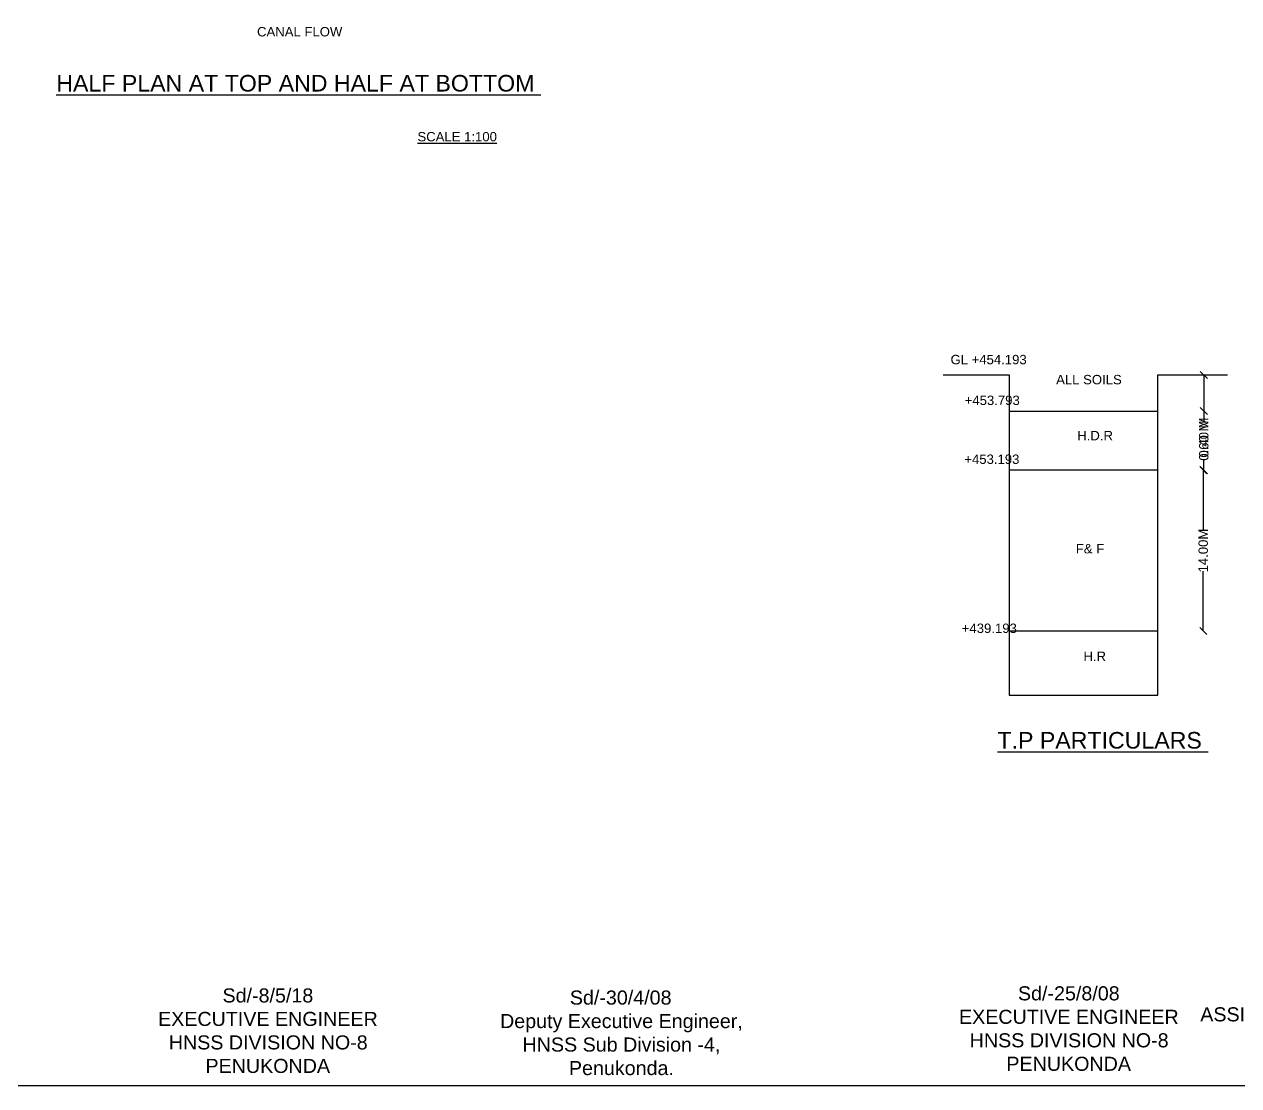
# Model space of a CAD drawing. Header units: millimetres. Extents: x -38937 to 3874, y 32121 to 62298.
# Drawn here: x -23695 to -10759, y 32130 to 43430 of the extents above; entities that cross this region are included whole.
import ezdxf

# ---------------------------------------------------------------- set-up
doc = ezdxf.new("R2010")
doc.units = ezdxf.units.MM
doc.header["$MEASUREMENT"] = 0
for name, color, linetype in [('DIMENSION', 7, 'Continuous'), ('DRAWING', 2, 'Continuous'), ('TEXT', 7, 'Continuous')]:
    doc.layers.add(name, color=color, linetype=linetype)
doc.styles.get("Standard").update_dxf_attribs({"font": 'arial.ttf', "height": 100})
doc.dimstyles.get("Standard").update_dxf_attribs({"dimtxt": 75, "dimasz": 75, "dimexe": 0.18, "dimexo": 0.0625, "dimgap": 0.09, "dimtad": 0, "dimdec": 0, "dimzin": 0, "dimdsep": 46, "dimtxsty": 'Standard', "dimblk": 'OBLIQUE', "dimcen": 0, "dimse1": 1, "dimse2": 1, "dimadec": 0, "dimazin": 0, "dimtfac": 1, "dimtdec": 0, "dimtofl": 0, "dimtmove": 0, "dimatfit": 3, "dimldrblk": 'OBLIQUE', "dimfxl": 1, "dimtolj": 1, "dimtzin": 0, "dimarcsym": 0})

# ---------------------------------------------------------------- blocks, each defined once
blk = doc.blocks.new('_Oblique')
at = {"color": 0, "linetype": 'ByBlock', "lineweight": -2}
blk.add_line((-0.5, -0.5), (0.5, 0.5), dxfattribs=at)
blk = doc.blocks.new('*D137')
at = {"layer": 'Defpoints', "color": 0, "transparency": 16777216}
for p in [(-11621, 39697), (-11621, 39312), (-11131, 39312)]:
    blk.add_point(p, dxfattribs=at)
at = {"layer": 'TEXT', "color": 0, "lineweight": -2, "transparency": 16777216}
for p, q in [((-11131, 39697), (-11131, 39312)), ((-11131, 39312), (-11131, 39237))]:
    blk.add_line(p, q, dxfattribs=at)
at = {"layer": 'TEXT', "color": 0, "lineweight": -2, "transparency": 16777216, "xscale": 75, "yscale": 75, "zscale": 75}
for p, rotation in [((-11131, 39697), 90), ((-11131, 39312), 270)]:
    blk.add_blockref('_Oblique', p, dxfattribs=dict(at, rotation=rotation))
at = {"layer": 'TEXT', "color": 0, "transparency": 16777216, "insert": (-11131, 39031), "char_height": 100, "attachment_point": 5, "rotation": 90}
blk.add_mtext('\\A1;0.40 M', dxfattribs=at)
blk = doc.blocks.new('*D138')
at = {"layer": 'Defpoints', "color": 0, "transparency": 16777216}
for p in [(-11621, 39312), (-11621, 38683), (-11131, 38683)]:
    blk.add_point(p, dxfattribs=at)
at = {"layer": 'TEXT', "color": 0, "lineweight": -2, "transparency": 16777216}
for p, q in [((-11131, 39312), (-11131, 39203)), ((-11131, 38683), (-11131, 38792))]:
    blk.add_line(p, q, dxfattribs=at)
at = {"layer": 'TEXT', "color": 0, "lineweight": -2, "transparency": 16777216, "xscale": 75, "yscale": 75, "zscale": 75}
for p, rotation in [((-11131, 39312), 90), ((-11131, 38683), 270)]:
    blk.add_blockref('_Oblique', p, dxfattribs=dict(at, rotation=rotation))
at = {"layer": 'TEXT', "color": 0, "transparency": 16777216, "insert": (-11131, 38997), "char_height": 100, "attachment_point": 5, "rotation": 90}
blk.add_mtext('\\A1;0.60 M', dxfattribs=at)
blk = doc.blocks.new('*D139')
at = {"layer": 'Defpoints', "color": 0, "transparency": 16777216}
for p in [(-11621, 38683), (-11621, 36972), (-11137, 36972)]:
    blk.add_point(p, dxfattribs=at)
at = {"layer": 'TEXT', "color": 0, "lineweight": -2, "transparency": 16777216}
for p, q in [((-11137, 38683), (-11137, 38048)), ((-11137, 36972), (-11137, 37607))]:
    blk.add_line(p, q, dxfattribs=at)
at = {"layer": 'TEXT', "color": 0, "lineweight": -2, "transparency": 16777216, "xscale": 75, "yscale": 75, "zscale": 75}
for p, rotation in [((-11137, 38683), 90), ((-11137, 36972), 270)]:
    blk.add_blockref('_Oblique', p, dxfattribs=dict(at, rotation=rotation))
at = {"layer": 'TEXT', "color": 0, "transparency": 16777216, "insert": (-11137, 37827), "char_height": 100, "attachment_point": 5, "rotation": 90}
blk.add_mtext('\\A1;14.00M', dxfattribs=at)

msp = doc.modelspace()

# ---------------------------------------------------------------- linework, layer by layer
at = {"layer": 'DRAWING', "color": 0}
for points in [[(-13909, 39696.5), (-13203.6, 39696.5), (-13203.6, 36288.5), (-11621.2, 36288.5), (-11621.2, 39696.5), (-10878.2, 39696.5)], [(-13203.6, 39311.6), (-11621.2, 39311.6)], [(-11621.2, 38682.8), (-13203.6, 38682.8)], [(-13203.6, 36972), (-11621.2, 36972)]]:
    msp.add_lwpolyline(points, dxfattribs=at)
at = {"layer": 'TEXT', "color": 0}
msp.add_lwpolyline([(-38937.3, 62297.8), (3660.2, 62297.8), (3660.2, 32130), (-38937.3, 32130)], close=True, dxfattribs=at)

# ---------------------------------------------------------------- texts
at = {"layer": 'DIMENSION', "color": 0, "char_height": 150, "attachment_point": 1}
for s, insert, width in [('\\pi915.91;Sd/-8/5/18\\P\\pi229.45;EXECUTIVE ENGINEER  \\P\\pi343.49;HNSS DIVISION NO-8 \\P\\pi734.29;PENUKONDA', (-22499.2, 33166), 2780.115), ('\\pi857.64;Sd/-30/4/08\\P\\pi114.49;Deputy Executive Engineer, \\P\\pi353.82;HNSS Sub Division -4, \\P\\pi847.97;Penukonda.', (-18741.5, 33143.3), 2780.115), ('\\pi857.64;Sd/-25/8/08\\P\\pi229.45;EXECUTIVE ENGINEER  \\P\\pi343.49;HNSS DIVISION NO-8 \\P\\pi734.29;PENUKONDA', (-13968.2, 33188.4), 2780.115), ('\\pi1354;Sd/-30/04/08\\P\\pi164.46;ASSISTANT EXECUTIVE ENGINEER  \\P\\pi762.06;       SUB DIVISION NO-4\\P\\pi1251.7; PENUKONDA ', (-11333.2, 33214.8), 3889.324)]:
    msp.add_mtext(s, dxfattribs=dict(at, insert=insert, width=width))
at = {"layer": 'TEXT', "color": 0}
for s, height, p in [('CANAL FLOW', 100, (-21215.3, 43300.7)), ('%%UHALF PLAN AT TOP AND HALF AT BOTTOM ', 176.383, (-23353.6, 42714.2)), ('%%USCALE 1:100', 100, (-19506.8, 42183.4)), ('GL +454.193', 100, (-13829, 39810.5)), ('ALL SOILS ', 100, (-12703.9, 39597.1)), ('+453.793', 100, (-13677.8, 39376.8)), ('H.D.R', 100, (-12479.1, 39000.8)), ('+453.193', 100, (-13681.7, 38749.5)), ('F& F', 100, (-12494.5, 37797.3)), ('+439.193', 100, (-13708.9, 36949.8)), ('H.R', 100, (-12413.1, 36651.2)), ('%%UT.P PARTICULARS ', 176.383, (-13328.8, 35719.2))]:
    msp.add_text(s, height=height, dxfattribs=at).set_placement(p)

# ---------------------------------------------------------------- dimensions: what is measured, and where the dimension line sits
for base, p1, p2, text, picture, middle in [((-11130.9, 39311.6), (-11621.2, 39696.5), (-11621.2, 39311.6), '0.40 M', '*D137', (-11130.9, 39031.2)), ((-11130.9, 38682.8), (-11621.2, 39311.6), (-11621.2, 38682.8), '0.60 M', '*D138', (-11130.9, 38997.2)), ((-11137.3, 36972), (-11621.2, 38682.8), (-11621.2, 36972), '14.00M', '*D139', (-11137.3, 37827.4))]:
    dim = msp.add_linear_dim(base=base, p1=p1, p2=p2, angle=90, text=text, dimstyle='Standard', dxfattribs=at)
    dim.commit()
    dim.dimension.update_dxf_attribs({"geometry": picture, "text_midpoint": middle})

doc.saveas('drawing.dxf')
